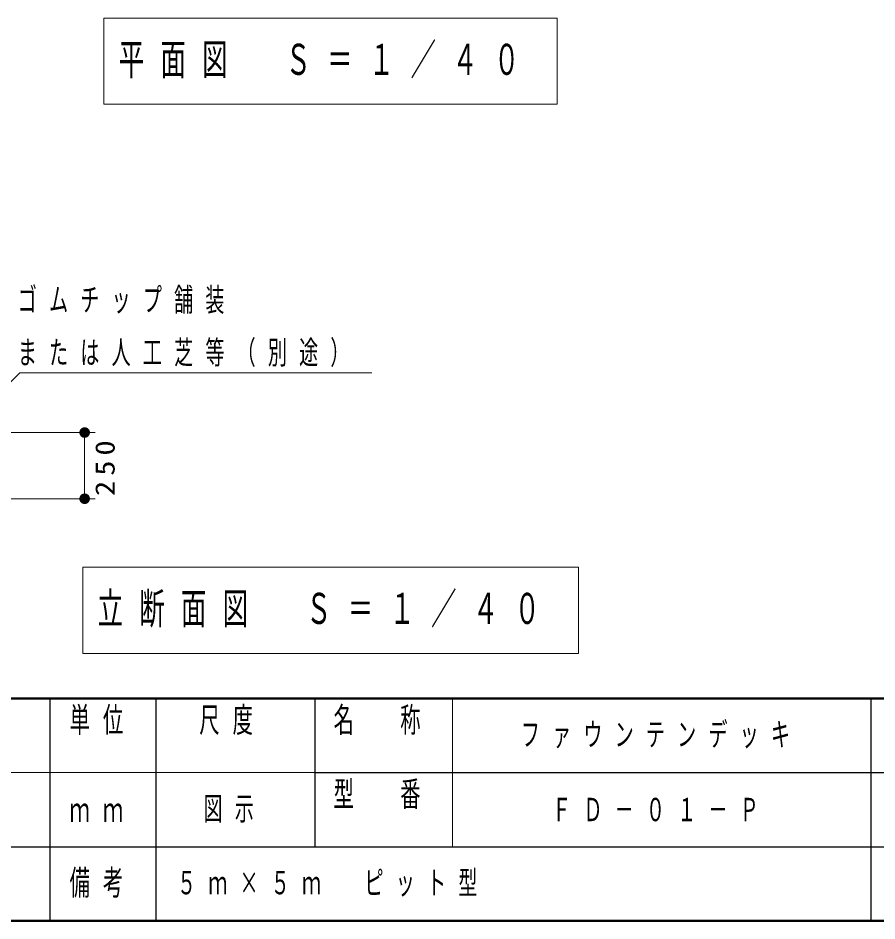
# Model space of a CAD drawing. Units: millimetres on the paper, with parts at other scales. Extents: x -385 to 0, y -594 to 267.
# Drawn here: x -215.5 to -134.4, y 0 to 85.2 of the extents above; entities that cross this region are included whole.
import ezdxf

# ---------------------------------------------------------------- set-up
doc = ezdxf.new("R2010")
doc.units = ezdxf.units.MM
for name, color, linetype, lineweight in [('1_40', 7, 'Continuous', 25), ('CLASS1', 7, 'Continuous', 13), ('NAKAMURA図枠', 7, 'Continuous', 13)]:
    doc.layers.add(name, color=color, linetype=linetype, lineweight=lineweight)
doc.layers.add('図面情報', color=7, linetype='Continuous')
doc.styles.add('ＭＳ ゴシック', font='')
doc.styles.get('ＭＳ ゴシック').set_extended_font_data('MS Gothic')

# ---------------------------------------------------------------- blocks, each defined once
blk = doc.blocks.new('filled_dot')
at = {"color": 0, "linetype": 'Continuous', "lineweight": -2, "const_width": 1.25}
blk.add_lwpolyline([(-0.625, 0, 1), (0.625, 0, 1)], format="xyb", close=True, dxfattribs=at)

msp = doc.modelspace()

# ---------------------------------------------------------------- linework, layer by layer
at = {"layer": '1_40', "lineweight": 13}
for p, q in [((-207.406, 85.243), (-207.406, 77.11)), ((-164.606, 85.243), (-207.406, 85.243)), ((-164.606, 77.11), (-164.606, 85.243)), ((-207.406, 77.11), (-164.606, 77.11)), ((-216.837, 46.111), (-208.225, 46.111)), ((-209.225, 46.111), (-209.225, 39.861)), ((-221.837, 39.861), (-208.225, 39.861)), ((-209.406, 33.397), (-209.406, 25.264)), ((-162.606, 33.397), (-209.406, 33.397)), ((-162.606, 25.264), (-162.606, 33.397)), ((-209.406, 25.264), (-162.606, 25.264))]:
    msp.add_line(p, q, dxfattribs=at)
msp.add_lwpolyline([(-220.886, 46.19), (-215.34, 51.737), (-182.119, 51.737)], dxfattribs=at)
at = {"layer": 'CLASS1', "lineweight": 25}
msp.add_line((-171.164, 21), (0, 21), dxfattribs=at)
msp.add_line((-171.164, 21), (0, 21), dxfattribs=at)
at = {"layer": 'NAKAMURA図枠', "lineweight": 50}
for p, q in [((-385, 21), (0, 21)), ((-385, 0), (0, 0))]:
    msp.add_line(p, q, dxfattribs=at)
at = {"layer": 'NAKAMURA図枠', "color": 211, "lineweight": 25}
for p, q in [((-212.5, 21), (-212.5, 0)), ((-202.5, 21), (-202.5, 7)), ((-187.5, 21), (-187.5, 7)), ((-135, 21), (-135, 0)), ((-187.5, 14), (-70, 14)), ((-242.5, 7), (0, 7))]:
    msp.add_line(p, q, dxfattribs=at)
at = {"layer": 'NAKAMURA図枠'}
for p, q in [((-174.5, 21), (-174.5, 7)), ((-242.5, 14), (-187.5, 14))]:
    msp.add_line(p, q, dxfattribs=at)
at = {"layer": 'NAKAMURA図枠', "lineweight": 25}
msp.add_line((-202.5, 7), (-202.5, 0), dxfattribs=at)

# ---------------------------------------------------------------- block references
at = {"layer": '1_40', "lineweight": 13, "xscale": 0.4, "yscale": 0.4}
for p, rotation in [((-209.225, 46.111), 270), ((-209.225, 39.861), 90)]:
    msp.add_blockref('filled_dot', p, dxfattribs=dict(at, rotation=rotation))

# ---------------------------------------------------------------- texts
at = {"layer": '1_40', "attachment_point": 4, "style": 'ＭＳ ゴシック'}
for s, insert, char_height in [('\\T1.64;\\W0.6;平面図\u3000Ｓ＝１／４０', (-206.006, 81.176), 2.933), ('\\T1.64;\\W0.6;ゴムチップ舗装', (-215.536, 58.537), 2.199), ('\\T1.64;\\W0.6;または人工芝等（別途）', (-215.536, 53.537), 2.199), ('\\T1.64;\\W0.6;立断面図\u3000Ｓ＝１／４０', (-208.006, 29.331), 2.933)]:
    msp.add_mtext(s, dxfattribs=dict(at, insert=insert, char_height=char_height))
at = {"layer": '1_40', "insert": (-208.225, 42.986), "char_height": 1.833, "attachment_point": 2, "rotation": 90, "style": 'ＭＳ ゴシック'}
msp.add_mtext('\\T1.33;\\W1.15;250', dxfattribs=at)
at = {"layer": 'NAKAMURA図枠', "color": 4, "char_height": 2.346, "style": 'ＭＳ ゴシック'}
for s, insert, attachment_point in [('\\T1.64;\\W0.6;単位', (-207.5, 20.167), 2), ('\\T1.64;\\W0.6;尺度', (-195.25, 20.167), 2), ('\\T1.64;\\W0.6;名\u3000称', (-181, 20.167), 2), ('\\T1.64;\\W0.6;型\u3000番', (-181, 13.167), 2), ('\\T1.64;\\W0.6;ｍｍ', (-207.5, 10.5), 5), ('\\T1.64;\\W0.6;備考', (-207.5, 3.5), 5)]:
    msp.add_mtext(s, dxfattribs=dict(at, insert=insert, attachment_point=attachment_point))
at = {"layer": '図面情報', "char_height": 2.199, "style": 'ＭＳ ゴシック'}
for s, insert, attachment_point in [('\\T1.64;\\W0.6;ファウンテンデッキ', (-154.75, 17.5), 5), ('\\T1.64;\\W0.6;図示', (-198, 10.5), 4), ('\\T1.64;\\W0.6;ＦＤ－０１－Ｐ', (-154.75, 10.5), 5), ('\\T1.64;\\W0.6;５ｍ×５ｍ\u3000ピット型', (-200.5, 3.5), 4)]:
    msp.add_mtext(s, dxfattribs=dict(at, insert=insert, attachment_point=attachment_point))

doc.saveas('drawing.dxf')
